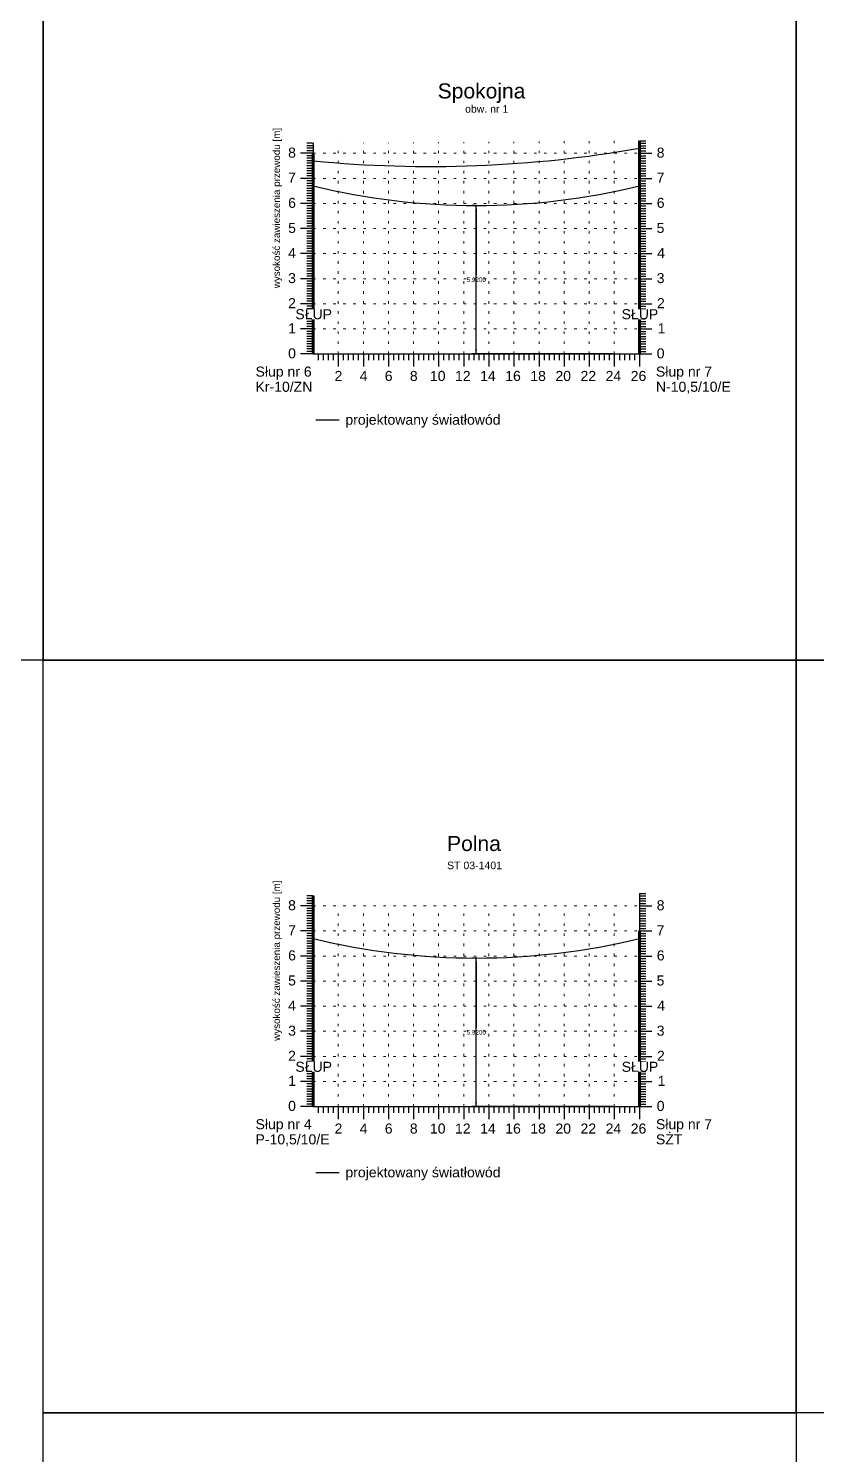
# Model space of a CAD drawing. Header units: metres. Extents: x -155 to 1812, y 681 to 886.
# Drawn here: x 444 to 475.3, y 768.9 to 825.7 of the extents above; entities that cross this region are included whole.
import ezdxf

# ---------------------------------------------------------------- set-up
doc = ezdxf.new("R2010")
doc.units = ezdxf.units.M
doc.header["$MEASUREMENT"] = 0
doc.linetypes.add('ACAD_ISO07W100', pattern=[3, 0, -3])
doc.layers.add('ramka', color=7, linetype='Continuous', plot=False)
doc.styles.get("Standard").update_dxf_attribs({"font": 'arial.ttf'})
doc.dimstyles.get("Standard").update_dxf_attribs({"dimtxt": 0.18, "dimasz": 0.18, "dimexe": 0.18, "dimexo": 0.0625, "dimgap": 0.09, "dimtad": 0, "dimtih": 1, "dimtoh": 1, "dimdec": 4, "dimzin": 0, "dimdsep": 46, "dimtxsty": 'Standard', "dimcen": 0.09, "dimadec": 0, "dimazin": 0, "dimtfac": 1, "dimtdec": 4, "dimtofl": 0, "dimtmove": 0, "dimatfit": 3, "dimfxl": 1, "dimtolj": 1, "dimtzin": 0, "dimarcsym": 0})

# ---------------------------------------------------------------- blocks, each defined once
blk = doc.blocks.new('*D339')
at = {"color": 0, "lineweight": -2}
for p, q in [((461.733, 818.653), (461.615, 818.653)), ((461.795, 818.473), (461.795, 815.875)), ((461.795, 812.913), (461.795, 815.511)), ((467.233, 812.733), (461.615, 812.733))]:
    blk.add_line(p, q, dxfattribs=at)
at = {"color": 0}
for points in [[(461.825, 818.473), (461.765, 818.473), (461.795, 818.653)], [(461.765, 812.913), (461.825, 812.913), (461.795, 812.733)]]:
    blk.add_solid(points, dxfattribs=at)
at = {"layer": 'Defpoints', "color": 0}
for p in [(461.795, 818.653), (461.795, 812.733), (467.295, 812.733)]:
    blk.add_point(p, dxfattribs=at)
at = {"color": 0, "lineweight": 25, "insert": (461.795, 815.693), "char_height": 0.18, "attachment_point": 5}
blk.add_mtext('\\A1;5.9200', dxfattribs=at)
blk = doc.blocks.new('*D357')
at = {"color": 0, "lineweight": -2}
for p, q in [((461.733, 788.653), (461.615, 788.653)), ((461.795, 788.473), (461.795, 785.875)), ((461.795, 782.913), (461.795, 785.511)), ((467.233, 782.733), (461.615, 782.733))]:
    blk.add_line(p, q, dxfattribs=at)
at = {"color": 0}
for points in [[(461.825, 788.473), (461.765, 788.473), (461.795, 788.653)], [(461.765, 782.913), (461.825, 782.913), (461.795, 782.733)]]:
    blk.add_solid(points, dxfattribs=at)
at = {"layer": 'Defpoints', "color": 0}
for p in [(461.795, 788.653), (461.795, 782.733), (467.295, 782.733)]:
    blk.add_point(p, dxfattribs=at)
at = {"color": 0, "lineweight": 25, "insert": (461.795, 785.693), "char_height": 0.18, "attachment_point": 5}
blk.add_mtext('\\A1;5.9200', dxfattribs=at)

msp = doc.modelspace()

# ---------------------------------------------------------------- linework, layer by layer
for p, q in [((455.29511, 821.13339), (455.04511, 821.13339)), ((455.29511, 821.13339), (455.04511, 821.13339)), ((455.29511, 821.03339), (455.04511, 821.03339)), ((455.29511, 821.03339), (455.04511, 821.03339)), ((455.29511, 820.93339), (455.04511, 820.93339)), ((455.29511, 820.93339), (455.04511, 820.93339)), ((455.29511, 820.83339), (455.04511, 820.83339)), ((455.29511, 820.83339), (455.04511, 820.83339)), ((455.29511, 821.13339), (455.29511, 812.73339)), ((468.29511, 821.23339), (468.29511, 812.73339)), ((468.29511, 821.23339), (468.54511, 821.23339)), ((468.29511, 821.23339), (468.54511, 821.23339)), ((468.29511, 821.13339), (468.54511, 821.13339)), ((468.29511, 821.13339), (468.54511, 821.13339)), ((468.29511, 821.03339), (468.54511, 821.03339)), ((468.29511, 821.03339), (468.54511, 821.03339)), ((468.29511, 820.93339), (468.54511, 820.93339)), ((468.29511, 820.93339), (468.54511, 820.93339)), ((468.29511, 820.83339), (468.54511, 820.83339)), ((468.29511, 820.83339), (468.54511, 820.83339)), ((455.29511, 820.73339), (454.79511, 820.73339)), ((455.29511, 820.73339), (454.79511, 820.73339)), ((455.29511, 820.73339), (454.79511, 820.73339)), ((455.29511, 820.73339), (454.79511, 820.73339)), ((455.29511, 820.63339), (455.04511, 820.63339)), ((455.29511, 820.53339), (455.04511, 820.53339)), ((455.29511, 820.43339), (455.04511, 820.43339)), ((455.29511, 820.33339), (455.04511, 820.33339)), ((455.29511, 820.23339), (455.04511, 820.23339)), ((468.29511, 820.73339), (468.79511, 820.73339)), ((468.29511, 820.73339), (468.79511, 820.73339)), ((468.29511, 820.73339), (468.79511, 820.73339)), ((468.29511, 820.73339), (468.79511, 820.73339)), ((468.29511, 820.63339), (468.54511, 820.63339)), ((468.29511, 820.53339), (468.54511, 820.53339)), ((468.29511, 820.43339), (468.54511, 820.43339)), ((468.29511, 820.33339), (468.54511, 820.33339)), ((468.29511, 820.23339), (468.54511, 820.23339)), ((455.29511, 819.73339), (454.79511, 819.73339)), ((455.29511, 819.73339), (454.79511, 819.73339)), ((455.29511, 820.13339), (455.04511, 820.13339)), ((455.29511, 820.03339), (455.04511, 820.03339)), ((455.29511, 819.93339), (455.04511, 819.93339)), ((455.29511, 819.83339), (455.04511, 819.83339)), ((468.29511, 820.13339), (468.54511, 820.13339)), ((468.29511, 820.03339), (468.54511, 820.03339)), ((468.29511, 819.93339), (468.54511, 819.93339)), ((468.29511, 819.83339), (468.54511, 819.83339)), ((468.29511, 819.73339), (468.79511, 819.73339)), ((468.29511, 819.73339), (468.79511, 819.73339)), ((455.29511, 819.63339), (455.04511, 819.63339)), ((455.29511, 819.53339), (455.04511, 819.53339)), ((455.29511, 819.43339), (455.04511, 819.43339)), ((455.29511, 819.33339), (455.04511, 819.33339)), ((455.29511, 819.23339), (455.04511, 819.23339)), ((455.29511, 819.13339), (455.04511, 819.13339)), ((468.29511, 819.63339), (468.54511, 819.63339)), ((468.29511, 819.53339), (468.54511, 819.53339)), ((468.29511, 819.43339), (468.54511, 819.43339)), ((468.29511, 819.33339), (468.54511, 819.33339)), ((468.29511, 819.23339), (468.54511, 819.23339)), ((468.29511, 819.13339), (468.54511, 819.13339)), ((455.29511, 818.73339), (454.79511, 818.73339)), ((455.29511, 818.73339), (454.79511, 818.73339)), ((455.29511, 819.03339), (455.04511, 819.03339)), ((455.29511, 818.93339), (455.04511, 818.93339)), ((455.29511, 818.83339), (455.04511, 818.83339)), ((455.29511, 818.63339), (455.04511, 818.63339)), ((455.29511, 818.53339), (455.04511, 818.53339)), ((468.29511, 819.03339), (468.54511, 819.03339)), ((468.29511, 818.93339), (468.54511, 818.93339)), ((468.29511, 818.83339), (468.54511, 818.83339)), ((468.29511, 818.73339), (468.79511, 818.73339)), ((468.29511, 818.73339), (468.79511, 818.73339)), ((468.29511, 818.63339), (468.54511, 818.63339)), ((468.29511, 818.53339), (468.54511, 818.53339)), ((455.29511, 818.43339), (455.04511, 818.43339)), ((455.29511, 818.33339), (455.04511, 818.33339)), ((455.29511, 818.23339), (455.04511, 818.23339)), ((455.29511, 818.13339), (455.04511, 818.13339)), ((455.29511, 818.03339), (455.04511, 818.03339)), ((468.29511, 818.43339), (468.54511, 818.43339)), ((468.29511, 818.33339), (468.54511, 818.33339)), ((468.29511, 818.23339), (468.54511, 818.23339)), ((468.29511, 818.13339), (468.54511, 818.13339)), ((468.29511, 818.03339), (468.54511, 818.03339)), ((455.29511, 817.73339), (454.79511, 817.73339)), ((455.29511, 817.73339), (454.79511, 817.73339)), ((455.29511, 817.93339), (455.04511, 817.93339)), ((455.29511, 817.83339), (455.04511, 817.83339)), ((455.29511, 817.63339), (455.04511, 817.63339)), ((455.29511, 817.53339), (455.04511, 817.53339)), ((455.29511, 817.43339), (455.04511, 817.43339)), ((468.29511, 817.93339), (468.54511, 817.93339)), ((468.29511, 817.83339), (468.54511, 817.83339)), ((468.29511, 817.73339), (468.79511, 817.73339)), ((468.29511, 817.73339), (468.79511, 817.73339)), ((468.29511, 817.63339), (468.54511, 817.63339)), ((468.29511, 817.53339), (468.54511, 817.53339)), ((468.29511, 817.43339), (468.54511, 817.43339)), ((455.29511, 817.33339), (455.04511, 817.33339)), ((455.29511, 817.23339), (455.04511, 817.23339)), ((455.29511, 817.13339), (455.04511, 817.13339)), ((455.29511, 817.03339), (455.04511, 817.03339)), ((455.29511, 816.93339), (455.04511, 816.93339)), ((455.29511, 816.83339), (455.04511, 816.83339)), ((468.29511, 817.33339), (468.54511, 817.33339)), ((468.29511, 817.23339), (468.54511, 817.23339)), ((468.29511, 817.13339), (468.54511, 817.13339)), ((468.29511, 817.03339), (468.54511, 817.03339)), ((468.29511, 816.93339), (468.54511, 816.93339)), ((468.29511, 816.83339), (468.54511, 816.83339)), ((455.29511, 816.73339), (454.79511, 816.73339)), ((455.29511, 816.73339), (454.79511, 816.73339)), ((455.29511, 816.63339), (455.04511, 816.63339)), ((455.29511, 816.53339), (455.04511, 816.53339)), ((455.29511, 816.43339), (455.04511, 816.43339)), ((455.29511, 816.33339), (455.04511, 816.33339)), ((468.29511, 816.73339), (468.79511, 816.73339)), ((468.29511, 816.73339), (468.79511, 816.73339)), ((468.29511, 816.63339), (468.54511, 816.63339)), ((468.29511, 816.53339), (468.54511, 816.53339)), ((468.29511, 816.43339), (468.54511, 816.43339)), ((468.29511, 816.33339), (468.54511, 816.33339)), ((455.29511, 815.73339), (454.79511, 815.73339)), ((455.29511, 815.73339), (454.79511, 815.73339)), ((455.29511, 816.23339), (455.04511, 816.23339)), ((455.29511, 816.13339), (455.04511, 816.13339)), ((455.29511, 816.03339), (455.04511, 816.03339)), ((455.29511, 815.93339), (455.04511, 815.93339)), ((455.29511, 815.83339), (455.04511, 815.83339)), ((468.29511, 816.23339), (468.54511, 816.23339)), ((468.29511, 816.13339), (468.54511, 816.13339)), ((468.29511, 816.03339), (468.54511, 816.03339)), ((468.29511, 815.93339), (468.54511, 815.93339)), ((468.29511, 815.83339), (468.54511, 815.83339)), ((468.29511, 815.73339), (468.79511, 815.73339)), ((468.29511, 815.73339), (468.79511, 815.73339)), ((455.29511, 815.63339), (455.04511, 815.63339)), ((455.29511, 815.53339), (455.04511, 815.53339)), ((455.29511, 815.43339), (455.04511, 815.43339)), ((455.29511, 815.33339), (455.04511, 815.33339)), ((455.29511, 815.23339), (455.04511, 815.23339)), ((455.29511, 815.13339), (455.04511, 815.13339)), ((468.29511, 815.63339), (468.54511, 815.63339)), ((468.29511, 815.53339), (468.54511, 815.53339)), ((468.29511, 815.43339), (468.54511, 815.43339)), ((468.29511, 815.33339), (468.54511, 815.33339)), ((468.29511, 815.23339), (468.54511, 815.23339)), ((468.29511, 815.13339), (468.54511, 815.13339)), ((455.29511, 814.73339), (454.79511, 814.73339)), ((455.29511, 814.73339), (454.79511, 814.73339)), ((455.29511, 815.03339), (455.04511, 815.03339)), ((455.29511, 814.93339), (455.04511, 814.93339)), ((455.29511, 814.83339), (455.04511, 814.83339)), ((455.29511, 814.63339), (455.04511, 814.63339)), ((468.29511, 815.03339), (468.54511, 815.03339)), ((468.29511, 814.93339), (468.54511, 814.93339)), ((468.29511, 814.83339), (468.54511, 814.83339)), ((468.29511, 814.73339), (468.79511, 814.73339)), ((468.29511, 814.73339), (468.79511, 814.73339)), ((468.29511, 814.63339), (468.54511, 814.63339)), ((455.29511, 814.53339), (455.04511, 814.53339)), ((455.29511, 814.43339), (455.04511, 814.43339)), ((455.29511, 814.33339), (455.04511, 814.33339)), ((455.29511, 814.23339), (455.04511, 814.23339)), ((455.29511, 814.13339), (455.04511, 814.13339)), ((455.29511, 814.03339), (455.04511, 814.03339)), ((468.29511, 814.53339), (468.54511, 814.53339)), ((468.29511, 814.43339), (468.54511, 814.43339)), ((468.29511, 814.33339), (468.54511, 814.33339)), ((468.29511, 814.23339), (468.54511, 814.23339)), ((468.29511, 814.13339), (468.54511, 814.13339)), ((468.29511, 814.03339), (468.54511, 814.03339)), ((455.29511, 813.73339), (454.79511, 813.73339)), ((455.29511, 813.73339), (454.79511, 813.73339)), ((455.29511, 813.93339), (455.04511, 813.93339)), ((455.29511, 813.83339), (455.04511, 813.83339)), ((455.29511, 813.63339), (455.04511, 813.63339)), ((455.29511, 813.53339), (455.04511, 813.53339)), ((455.29511, 813.43339), (455.04511, 813.43339)), ((468.29511, 813.93339), (468.54511, 813.93339)), ((468.29511, 813.83339), (468.54511, 813.83339)), ((468.29511, 813.73339), (468.79511, 813.73339)), ((468.29511, 813.73339), (468.79511, 813.73339)), ((468.29511, 813.63339), (468.54511, 813.63339)), ((468.29511, 813.53339), (468.54511, 813.53339)), ((468.29511, 813.43339), (468.54511, 813.43339)), ((455.29511, 813.33339), (455.04511, 813.33339)), ((455.29511, 813.23339), (455.04511, 813.23339)), ((455.29511, 813.13339), (455.04511, 813.13339)), ((455.29511, 813.03339), (455.04511, 813.03339)), ((455.29511, 812.93339), (455.04511, 812.93339)), ((468.29511, 813.33339), (468.54511, 813.33339)), ((468.29511, 813.23339), (468.54511, 813.23339)), ((468.29511, 813.13339), (468.54511, 813.13339)), ((468.29511, 813.03339), (468.54511, 813.03339)), ((468.29511, 812.93339), (468.54511, 812.93339)), ((455.29511, 812.73339), (454.79511, 812.73339)), ((455.29511, 812.83339), (455.04511, 812.83339)), ((455.29511, 812.73339), (455.04511, 812.73339)), ((455.29511, 812.73339), (468.29511, 812.73339)), ((455.49511, 812.73339), (455.49511, 812.48339)), ((455.69511, 812.73339), (455.69511, 812.48339)), ((455.89511, 812.73339), (455.89511, 812.48339)), ((456.09511, 812.73339), (456.09511, 812.48339)), ((456.29511, 812.73339), (456.29511, 812.23339)), ((456.49511, 812.73339), (456.49511, 812.48339)), ((456.69511, 812.73339), (456.69511, 812.48339)), ((456.89511, 812.73339), (456.89511, 812.48339)), ((457.09511, 812.73339), (457.09511, 812.48339)), ((457.29511, 812.73339), (457.29511, 812.23339)), ((457.49511, 812.73339), (457.49511, 812.48339)), ((457.69511, 812.73339), (457.69511, 812.48339)), ((457.89511, 812.73339), (457.89511, 812.48339)), ((458.09511, 812.73339), (458.09511, 812.48339)), ((458.29511, 812.73339), (458.29511, 812.23339)), ((458.49511, 812.73339), (458.49511, 812.48339)), ((458.69511, 812.73339), (458.69511, 812.48339)), ((458.89511, 812.73339), (458.89511, 812.48339)), ((459.09511, 812.73339), (459.09511, 812.48339)), ((459.29511, 812.73339), (459.29511, 812.23339)), ((459.49511, 812.73339), (459.49511, 812.48339)), ((459.69511, 812.73339), (459.69511, 812.48339)), ((459.89511, 812.73339), (459.89511, 812.48339)), ((460.09511, 812.73339), (460.09511, 812.48339)), ((460.29511, 812.73339), (460.29511, 812.23339)), ((460.49511, 812.73339), (460.49511, 812.48339)), ((460.69511, 812.73339), (460.69511, 812.48339)), ((460.89511, 812.73339), (460.89511, 812.48339)), ((461.09511, 812.73339), (461.09511, 812.48339)), ((461.29511, 812.73339), (461.29511, 812.23339)), ((461.49511, 812.73339), (461.49511, 812.48339)), ((461.69511, 812.73339), (461.69511, 812.48339)), ((461.89511, 812.73339), (461.89511, 812.48339)), ((462.09511, 812.73339), (462.09511, 812.48339)), ((462.29511, 812.73339), (462.29511, 812.23339)), ((462.49511, 812.73339), (462.49511, 812.48339)), ((462.69511, 812.73339), (462.69511, 812.48339)), ((462.89511, 812.73339), (462.89511, 812.48339)), ((463.09511, 812.73339), (463.09511, 812.48339)), ((463.29511, 812.73339), (463.29511, 812.23339)), ((463.49511, 812.73339), (463.49511, 812.48339)), ((463.69511, 812.73339), (463.69511, 812.48339)), ((463.89511, 812.73339), (463.89511, 812.48339)), ((464.09511, 812.73339), (464.09511, 812.48339)), ((464.29511, 812.73339), (464.29511, 812.23339)), ((464.49511, 812.73339), (464.49511, 812.48339)), ((464.69511, 812.73339), (464.69511, 812.48339)), ((464.89511, 812.73339), (464.89511, 812.48339)), ((465.09511, 812.73339), (465.09511, 812.48339)), ((465.29511, 812.73339), (465.29511, 812.23339)), ((465.49511, 812.73339), (465.49511, 812.48339)), ((465.69511, 812.73339), (465.69511, 812.48339)), ((465.89511, 812.73339), (465.89511, 812.48339)), ((466.09511, 812.73339), (466.09511, 812.48339)), ((466.29511, 812.73339), (466.29511, 812.23339)), ((466.49511, 812.73339), (466.49511, 812.48339)), ((466.69511, 812.73339), (466.69511, 812.48339)), ((466.89511, 812.73339), (466.89511, 812.48339)), ((467.09511, 812.73339), (467.09511, 812.48339)), ((467.29511, 812.73339), (467.29511, 812.23339)), ((467.49511, 812.73339), (467.49511, 812.48339)), ((467.69511, 812.73339), (467.69511, 812.48339)), ((467.89511, 812.73339), (467.89511, 812.48339)), ((468.09511, 812.73339), (468.09511, 812.48339)), ((468.29511, 812.83339), (468.54511, 812.83339)), ((468.29511, 812.73339), (468.29511, 812.23339)), ((468.29511, 812.73339), (468.79511, 812.73339)), ((468.29511, 812.73339), (468.54511, 812.73339)), ((455.29511, 790.73339), (454.79511, 790.73339)), ((455.29511, 790.73339), (454.79511, 790.73339)), ((455.29511, 790.73339), (454.79511, 790.73339)), ((455.29511, 790.73339), (454.79511, 790.73339)), ((455.29511, 791.13339), (455.04511, 791.13339)), ((455.29511, 791.13339), (455.04511, 791.13339)), ((455.29511, 791.03339), (455.04511, 791.03339)), ((455.29511, 791.03339), (455.04511, 791.03339)), ((455.29511, 790.93339), (455.04511, 790.93339)), ((455.29511, 790.93339), (455.04511, 790.93339)), ((455.29511, 790.83339), (455.04511, 790.83339)), ((455.29511, 790.83339), (455.04511, 790.83339)), ((455.29511, 791.13339), (455.29511, 782.73339)), ((468.29511, 791.23339), (468.29511, 782.73339)), ((468.29511, 791.23339), (468.54511, 791.23339)), ((468.29511, 791.23339), (468.54511, 791.23339)), ((468.29511, 791.13339), (468.54511, 791.13339)), ((468.29511, 791.13339), (468.54511, 791.13339)), ((468.29511, 791.03339), (468.54511, 791.03339)), ((468.29511, 791.03339), (468.54511, 791.03339)), ((468.29511, 790.93339), (468.54511, 790.93339)), ((468.29511, 790.93339), (468.54511, 790.93339)), ((468.29511, 790.83339), (468.54511, 790.83339)), ((468.29511, 790.83339), (468.54511, 790.83339)), ((468.29511, 790.73339), (468.79511, 790.73339)), ((468.29511, 790.73339), (468.79511, 790.73339)), ((468.29511, 790.73339), (468.79511, 790.73339)), ((468.29511, 790.73339), (468.79511, 790.73339)), ((455.29511, 790.63339), (455.04511, 790.63339)), ((455.29511, 790.53339), (455.04511, 790.53339)), ((455.29511, 790.43339), (455.04511, 790.43339)), ((455.29511, 790.33339), (455.04511, 790.33339)), ((455.29511, 790.23339), (455.04511, 790.23339)), ((455.29511, 790.13339), (455.04511, 790.13339)), ((468.29511, 790.63339), (468.54511, 790.63339)), ((468.29511, 790.53339), (468.54511, 790.53339)), ((468.29511, 790.43339), (468.54511, 790.43339)), ((468.29511, 790.33339), (468.54511, 790.33339)), ((468.29511, 790.23339), (468.54511, 790.23339)), ((468.29511, 790.13339), (468.54511, 790.13339)), ((455.29511, 789.73339), (454.79511, 789.73339)), ((455.29511, 789.73339), (454.79511, 789.73339)), ((455.29511, 790.03339), (455.04511, 790.03339)), ((455.29511, 789.93339), (455.04511, 789.93339)), ((455.29511, 789.83339), (455.04511, 789.83339)), ((455.29511, 789.63339), (455.04511, 789.63339)), ((455.29511, 789.53339), (455.04511, 789.53339)), ((468.29511, 790.03339), (468.54511, 790.03339)), ((468.29511, 789.93339), (468.54511, 789.93339)), ((468.29511, 789.83339), (468.54511, 789.83339)), ((468.29511, 789.73339), (468.79511, 789.73339)), ((468.29511, 789.73339), (468.79511, 789.73339)), ((468.29511, 789.63339), (468.54511, 789.63339)), ((468.29511, 789.53339), (468.54511, 789.53339)), ((455.29511, 789.43339), (455.04511, 789.43339)), ((455.29511, 789.33339), (455.04511, 789.33339)), ((455.29511, 789.23339), (455.04511, 789.23339)), ((455.29511, 789.13339), (455.04511, 789.13339)), ((455.29511, 789.03339), (455.04511, 789.03339)), ((468.29511, 789.43339), (468.54511, 789.43339)), ((468.29511, 789.33339), (468.54511, 789.33339)), ((468.29511, 789.23339), (468.54511, 789.23339)), ((468.29511, 789.13339), (468.54511, 789.13339)), ((468.29511, 789.03339), (468.54511, 789.03339)), ((455.29511, 788.73339), (454.79511, 788.73339)), ((455.29511, 788.73339), (454.79511, 788.73339)), ((455.29511, 788.93339), (455.04511, 788.93339)), ((455.29511, 788.83339), (455.04511, 788.83339)), ((455.29511, 788.63339), (455.04511, 788.63339)), ((455.29511, 788.53339), (455.04511, 788.53339)), ((455.29511, 788.43339), (455.04511, 788.43339)), ((468.29511, 788.93339), (468.54511, 788.93339)), ((468.29511, 788.83339), (468.54511, 788.83339)), ((468.29511, 788.73339), (468.79511, 788.73339)), ((468.29511, 788.73339), (468.79511, 788.73339)), ((468.29511, 788.63339), (468.54511, 788.63339)), ((468.29511, 788.53339), (468.54511, 788.53339)), ((468.29511, 788.43339), (468.54511, 788.43339)), ((455.29511, 788.33339), (455.04511, 788.33339)), ((455.29511, 788.23339), (455.04511, 788.23339)), ((455.29511, 788.13339), (455.04511, 788.13339)), ((455.29511, 788.03339), (455.04511, 788.03339)), ((455.29511, 787.93339), (455.04511, 787.93339)), ((455.29511, 787.83339), (455.04511, 787.83339)), ((468.29511, 788.33339), (468.54511, 788.33339)), ((468.29511, 788.23339), (468.54511, 788.23339)), ((468.29511, 788.13339), (468.54511, 788.13339)), ((468.29511, 788.03339), (468.54511, 788.03339)), ((468.29511, 787.93339), (468.54511, 787.93339)), ((468.29511, 787.83339), (468.54511, 787.83339)), ((455.29511, 787.73339), (454.79511, 787.73339)), ((455.29511, 787.73339), (454.79511, 787.73339)), ((455.29511, 787.63339), (455.04511, 787.63339)), ((455.29511, 787.53339), (455.04511, 787.53339)), ((455.29511, 787.43339), (455.04511, 787.43339)), ((455.29511, 787.33339), (455.04511, 787.33339)), ((468.29511, 787.73339), (468.79511, 787.73339)), ((468.29511, 787.73339), (468.79511, 787.73339)), ((468.29511, 787.63339), (468.54511, 787.63339)), ((468.29511, 787.53339), (468.54511, 787.53339)), ((468.29511, 787.43339), (468.54511, 787.43339)), ((468.29511, 787.33339), (468.54511, 787.33339)), ((455.29511, 786.73339), (454.79511, 786.73339)), ((455.29511, 786.73339), (454.79511, 786.73339)), ((455.29511, 787.23339), (455.04511, 787.23339)), ((455.29511, 787.13339), (455.04511, 787.13339)), ((455.29511, 787.03339), (455.04511, 787.03339)), ((455.29511, 786.93339), (455.04511, 786.93339)), ((455.29511, 786.83339), (455.04511, 786.83339)), ((468.29511, 787.23339), (468.54511, 787.23339)), ((468.29511, 787.13339), (468.54511, 787.13339)), ((468.29511, 787.03339), (468.54511, 787.03339)), ((468.29511, 786.93339), (468.54511, 786.93339)), ((468.29511, 786.83339), (468.54511, 786.83339)), ((468.29511, 786.73339), (468.79511, 786.73339)), ((468.29511, 786.73339), (468.79511, 786.73339)), ((455.29511, 786.63339), (455.04511, 786.63339)), ((455.29511, 786.53339), (455.04511, 786.53339)), ((455.29511, 786.43339), (455.04511, 786.43339)), ((455.29511, 786.33339), (455.04511, 786.33339)), ((455.29511, 786.23339), (455.04511, 786.23339)), ((455.29511, 786.13339), (455.04511, 786.13339)), ((468.29511, 786.63339), (468.54511, 786.63339)), ((468.29511, 786.53339), (468.54511, 786.53339)), ((468.29511, 786.43339), (468.54511, 786.43339)), ((468.29511, 786.33339), (468.54511, 786.33339)), ((468.29511, 786.23339), (468.54511, 786.23339)), ((468.29511, 786.13339), (468.54511, 786.13339)), ((455.29511, 785.73339), (454.79511, 785.73339)), ((455.29511, 785.73339), (454.79511, 785.73339)), ((455.29511, 786.03339), (455.04511, 786.03339)), ((455.29511, 785.93339), (455.04511, 785.93339)), ((455.29511, 785.83339), (455.04511, 785.83339)), ((455.29511, 785.63339), (455.04511, 785.63339)), ((468.29511, 786.03339), (468.54511, 786.03339)), ((468.29511, 785.93339), (468.54511, 785.93339)), ((468.29511, 785.83339), (468.54511, 785.83339)), ((468.29511, 785.73339), (468.79511, 785.73339)), ((468.29511, 785.73339), (468.79511, 785.73339)), ((468.29511, 785.63339), (468.54511, 785.63339)), ((455.29511, 785.53339), (455.04511, 785.53339)), ((455.29511, 785.43339), (455.04511, 785.43339)), ((455.29511, 785.33339), (455.04511, 785.33339)), ((455.29511, 785.23339), (455.04511, 785.23339)), ((455.29511, 785.13339), (455.04511, 785.13339)), ((455.29511, 785.03339), (455.04511, 785.03339)), ((468.29511, 785.53339), (468.54511, 785.53339)), ((468.29511, 785.43339), (468.54511, 785.43339)), ((468.29511, 785.33339), (468.54511, 785.33339)), ((468.29511, 785.23339), (468.54511, 785.23339)), ((468.29511, 785.13339), (468.54511, 785.13339)), ((468.29511, 785.03339), (468.54511, 785.03339)), ((455.29511, 784.73339), (454.79511, 784.73339)), ((455.29511, 784.73339), (454.79511, 784.73339)), ((455.29511, 784.93339), (455.04511, 784.93339)), ((455.29511, 784.83339), (455.04511, 784.83339)), ((455.29511, 784.63339), (455.04511, 784.63339)), ((455.29511, 784.53339), (455.04511, 784.53339)), ((455.29511, 784.43339), (455.04511, 784.43339)), ((468.29511, 784.93339), (468.54511, 784.93339)), ((468.29511, 784.83339), (468.54511, 784.83339)), ((468.29511, 784.73339), (468.79511, 784.73339)), ((468.29511, 784.73339), (468.79511, 784.73339)), ((468.29511, 784.63339), (468.54511, 784.63339)), ((468.29511, 784.53339), (468.54511, 784.53339)), ((468.29511, 784.43339), (468.54511, 784.43339)), ((455.29511, 784.33339), (455.04511, 784.33339)), ((455.29511, 784.23339), (455.04511, 784.23339)), ((455.29511, 784.13339), (455.04511, 784.13339)), ((455.29511, 784.03339), (455.04511, 784.03339)), ((455.29511, 783.93339), (455.04511, 783.93339)), ((468.29511, 784.33339), (468.54511, 784.33339)), ((468.29511, 784.23339), (468.54511, 784.23339)), ((468.29511, 784.13339), (468.54511, 784.13339)), ((468.29511, 784.03339), (468.54511, 784.03339)), ((468.29511, 783.93339), (468.54511, 783.93339)), ((455.29511, 783.73339), (454.79511, 783.73339)), ((455.29511, 783.73339), (454.79511, 783.73339)), ((455.29511, 783.83339), (455.04511, 783.83339)), ((455.29511, 783.63339), (455.04511, 783.63339)), ((455.29511, 783.53339), (455.04511, 783.53339)), ((455.29511, 783.43339), (455.04511, 783.43339)), ((455.29511, 783.33339), (455.04511, 783.33339)), ((468.29511, 783.83339), (468.54511, 783.83339)), ((468.29511, 783.73339), (468.79511, 783.73339)), ((468.29511, 783.73339), (468.79511, 783.73339)), ((468.29511, 783.63339), (468.54511, 783.63339)), ((468.29511, 783.53339), (468.54511, 783.53339)), ((468.29511, 783.43339), (468.54511, 783.43339)), ((468.29511, 783.33339), (468.54511, 783.33339)), ((455.29511, 782.73339), (454.79511, 782.73339)), ((455.29511, 783.23339), (455.04511, 783.23339)), ((455.29511, 783.13339), (455.04511, 783.13339)), ((455.29511, 783.03339), (455.04511, 783.03339)), ((455.29511, 782.93339), (455.04511, 782.93339)), ((455.29511, 782.83339), (455.04511, 782.83339)), ((455.29511, 782.73339), (455.04511, 782.73339)), ((455.29511, 782.73339), (468.29511, 782.73339)), ((455.49511, 782.73339), (455.49511, 782.48339)), ((455.69511, 782.73339), (455.69511, 782.48339)), ((455.89511, 782.73339), (455.89511, 782.48339)), ((456.09511, 782.73339), (456.09511, 782.48339)), ((456.29511, 782.73339), (456.29511, 782.23339)), ((456.49511, 782.73339), (456.49511, 782.48339)), ((456.69511, 782.73339), (456.69511, 782.48339)), ((456.89511, 782.73339), (456.89511, 782.48339)), ((457.09511, 782.73339), (457.09511, 782.48339)), ((457.29511, 782.73339), (457.29511, 782.23339)), ((457.49511, 782.73339), (457.49511, 782.48339)), ((457.69511, 782.73339), (457.69511, 782.48339)), ((457.89511, 782.73339), (457.89511, 782.48339)), ((458.09511, 782.73339), (458.09511, 782.48339)), ((458.29511, 782.73339), (458.29511, 782.23339)), ((458.49511, 782.73339), (458.49511, 782.48339)), ((458.69511, 782.73339), (458.69511, 782.48339)), ((458.89511, 782.73339), (458.89511, 782.48339)), ((459.09511, 782.73339), (459.09511, 782.48339)), ((459.29511, 782.73339), (459.29511, 782.23339)), ((459.49511, 782.73339), (459.49511, 782.48339)), ((459.69511, 782.73339), (459.69511, 782.48339)), ((459.89511, 782.73339), (459.89511, 782.48339)), ((460.09511, 782.73339), (460.09511, 782.48339)), ((460.29511, 782.73339), (460.29511, 782.23339)), ((460.49511, 782.73339), (460.49511, 782.48339)), ((460.69511, 782.73339), (460.69511, 782.48339)), ((460.89511, 782.73339), (460.89511, 782.48339)), ((461.09511, 782.73339), (461.09511, 782.48339)), ((461.29511, 782.73339), (461.29511, 782.23339)), ((461.49511, 782.73339), (461.49511, 782.48339)), ((461.69511, 782.73339), (461.69511, 782.48339)), ((461.89511, 782.73339), (461.89511, 782.48339)), ((462.09511, 782.73339), (462.09511, 782.48339)), ((462.29511, 782.73339), (462.29511, 782.23339)), ((462.49511, 782.73339), (462.49511, 782.48339)), ((462.69511, 782.73339), (462.69511, 782.48339)), ((462.89511, 782.73339), (462.89511, 782.48339)), ((463.09511, 782.73339), (463.09511, 782.48339)), ((463.29511, 782.73339), (463.29511, 782.23339)), ((463.49511, 782.73339), (463.49511, 782.48339)), ((463.69511, 782.73339), (463.69511, 782.48339)), ((463.89511, 782.73339), (463.89511, 782.48339)), ((464.09511, 782.73339), (464.09511, 782.48339)), ((464.29511, 782.73339), (464.29511, 782.23339)), ((464.49511, 782.73339), (464.49511, 782.48339)), ((464.69511, 782.73339), (464.69511, 782.48339)), ((464.89511, 782.73339), (464.89511, 782.48339)), ((465.09511, 782.73339), (465.09511, 782.48339)), ((465.29511, 782.73339), (465.29511, 782.23339)), ((465.49511, 782.73339), (465.49511, 782.48339)), ((465.69511, 782.73339), (465.69511, 782.48339)), ((465.89511, 782.73339), (465.89511, 782.48339)), ((466.09511, 782.73339), (466.09511, 782.48339)), ((466.29511, 782.73339), (466.29511, 782.23339)), ((466.49511, 782.73339), (466.49511, 782.48339)), ((466.69511, 782.73339), (466.69511, 782.48339)), ((466.89511, 782.73339), (466.89511, 782.48339)), ((467.09511, 782.73339), (467.09511, 782.48339)), ((467.29511, 782.73339), (467.29511, 782.23339)), ((467.49511, 782.73339), (467.49511, 782.48339)), ((467.69511, 782.73339), (467.69511, 782.48339)), ((467.89511, 782.73339), (467.89511, 782.48339)), ((468.09511, 782.73339), (468.09511, 782.48339)), ((468.29511, 783.23339), (468.54511, 783.23339)), ((468.29511, 783.13339), (468.54511, 783.13339)), ((468.29511, 783.03339), (468.54511, 783.03339)), ((468.29511, 782.93339), (468.54511, 782.93339)), ((468.29511, 782.83339), (468.54511, 782.83339)), ((468.29511, 782.73339), (468.29511, 782.23339)), ((468.29511, 782.73339), (468.79511, 782.73339)), ((468.29511, 782.73339), (468.54511, 782.73339))]:
    msp.add_line(p, q)
at = {"linetype": 'ACAD_ISO07W100', "lineweight": 15, "ltscale": 0.1}
for p, q in [((456.29511, 812.73339), (456.29511, 821.14108)), ((457.29511, 812.73339), (457.29511, 821.14878)), ((458.29511, 812.73339), (458.29511, 821.15647)), ((459.29511, 812.73339), (459.29511, 821.16416)), ((460.29511, 812.73339), (460.29511, 821.17185)), ((461.29511, 812.73339), (461.29511, 821.17954)), ((462.29511, 812.73339), (462.29511, 821.18724)), ((463.29511, 812.73339), (463.29511, 821.19493)), ((464.29511, 812.73339), (464.29511, 821.20262)), ((465.29511, 812.73339), (465.29511, 821.21031)), ((466.29511, 812.73339), (466.29511, 821.21801)), ((467.29511, 812.73339), (467.29511, 821.2257)), ((468.29511, 812.73339), (468.29511, 821.23339)), ((468.29511, 812.73339), (468.29511, 821.23339)), ((455.29511, 820.73339), (468.29511, 820.73339)), ((455.29511, 812.73339), (455.29511, 820.73339)), ((455.29511, 819.73339), (468.29511, 819.73339)), ((455.29511, 818.73339), (468.29511, 818.73339)), ((455.29511, 817.73339), (468.29511, 817.73339)), ((455.29511, 816.73339), (468.29511, 816.73339)), ((455.29511, 815.73339), (468.29511, 815.73339)), ((455.29511, 814.73339), (468.29511, 814.73339)), ((455.29511, 813.73339), (468.29511, 813.73339)), ((455.29511, 782.73339), (455.29511, 791.13339)), ((455.29511, 790.73339), (468.29511, 790.73339)), ((456.29511, 782.73339), (456.29511, 790.73339)), ((457.29511, 782.73339), (457.29511, 790.73339)), ((458.29511, 782.73339), (458.29511, 790.73339)), ((459.29511, 782.73339), (459.29511, 790.73339)), ((460.29511, 782.73339), (460.29511, 790.73339)), ((461.29511, 782.73339), (461.29511, 790.73339)), ((462.29511, 782.73339), (462.29511, 790.73339)), ((463.29511, 782.73339), (463.29511, 790.73339)), ((464.29511, 782.73339), (464.29511, 790.73339)), ((465.29511, 782.73339), (465.29511, 790.73339)), ((466.29511, 782.73339), (466.29511, 790.73339)), ((467.29511, 782.73339), (467.29511, 790.73339)), ((468.29511, 782.73339), (468.29511, 791.23339)), ((455.29511, 789.73339), (468.29511, 789.73339)), ((468.29511, 782.73339), (468.29511, 789.73339)), ((455.29511, 788.73339), (468.29511, 788.73339)), ((455.29511, 787.73339), (468.29511, 787.73339)), ((455.29511, 786.73339), (468.29511, 786.73339)), ((455.29511, 785.73339), (468.29511, 785.73339)), ((455.29511, 784.73339), (468.29511, 784.73339)), ((455.29511, 783.73339), (468.29511, 783.73339))]:
    msp.add_line(p, q, dxfattribs=at)
at = {"lineweight": 100}
for p, q in [((468.29511, 821.23339), (468.29511, 812.73339)), ((455.29511, 820.73339), (455.29511, 812.73339)), ((455.29511, 791.13339), (455.29511, 782.73339)), ((468.29511, 789.73339), (468.29511, 782.73339))]:
    msp.add_line(p, q, dxfattribs=at)
at = {"color": 3, "lineweight": 25}
for p, q in [((455.40066, 810.10317), (456.33125, 810.10317)), ((455.40066, 780.10317), (456.33125, 780.10317))]:
    msp.add_line(p, q, dxfattribs=at)
at = {"lineweight": 25}
for points in [[(414.54271, 830.52182), (444.54271, 830.52182), (444.54271, 800.52182), (414.54271, 800.52182), (414.54271, 830.52182)], [(474.54271, 830.52182), (504.54271, 830.52182), (504.54271, 800.52182), (474.54271, 800.52182), (474.54271, 830.52182)], [(474.54271, 800.52182), (504.54271, 800.52182), (504.54271, 770.52182), (474.54271, 770.52182), (474.54271, 800.52182)], [(444.54271, 770.52182), (474.54271, 770.52182), (474.54271, 740.52182), (444.54271, 740.52182), (444.54271, 770.52182)]]:
    msp.add_lwpolyline(points, dxfattribs=at)
at = {"lineweight": 30}
msp.add_arc((459.95425, 868.54578), 48.33745, 264.468801, 279.936396, dxfattribs=at)
at = {"color": 3, "lineweight": 30}
for centre, radius, start, end in [((461.79511, 846.12672), 27.47333, 256.314453, 283.685547), ((461.79511, 816.12671), 27.47332, 256.314445, 283.685555)]:
    msp.add_arc(centre, radius, start, end, dxfattribs=at)
at = {"layer": 'ramka'}
for p, q in [((461.79511, 812.73339), (461.79511, 818.68339)), ((455.29511, 812.73339), (461.79511, 812.73339)), ((461.79511, 782.73339), (461.79511, 788.68339)), ((455.29511, 782.73339), (461.79511, 782.73339))]:
    msp.add_line(p, q, dxfattribs=at)

# ---------------------------------------------------------------- texts
for s, height, p in [('Spokojna', 0.6, (460.25772, 822.92021)), ('obw. nr 1', 0.3, (461.34882, 822.35312)), ('8', 0.4, (454.29785, 820.5593)), ('8', 0.4, (468.9835, 820.5593)), ('7', 0.4, (454.29785, 819.5593)), ('7', 0.4, (468.9805, 819.5593)), ('6', 0.4, (454.29785, 818.5593)), ('6', 0.4, (468.98623, 818.5593)), ('5', 0.4, (454.29785, 817.5593)), ('5', 0.4, (468.98077, 817.5593)), ('4', 0.4, (454.29785, 816.5593)), ('4', 0.4, (469.00151, 816.5593)), ('3', 0.4, (454.29785, 815.5593)), ('3', 0.4, (468.9835, 815.5593)), ('2', 0.4, (454.29785, 814.5593)), ('2', 0.4, (468.99469, 814.5593)), ('1', 0.4, (454.29785, 813.5593)), ('1', 0.4, (469.02334, 813.5593)), ('0', 0.4, (454.29785, 812.5593)), ('0', 0.4, (468.98514, 812.5593)), ('Słup nr 6', 0.4, (452.99986, 811.83147)), ('2', 0.4, (456.1483, 811.65771)), ('4', 0.4, (457.1483, 811.65771)), ('6', 0.4, (458.1483, 811.65771)), ('8', 0.4, (459.1483, 811.65771)), ('10', 0.4, (459.9483, 811.65771)), ('12', 0.4, (460.9483, 811.65771)), ('14', 0.4, (461.9483, 811.65771)), ('16', 0.4, (462.9483, 811.65771)), ('18', 0.4, (463.9483, 811.65771)), ('20', 0.4, (464.9483, 811.65771)), ('22', 0.4, (465.9483, 811.65771)), ('24', 0.4, (466.9483, 811.65771)), ('26', 0.4, (467.9483, 811.65771)), ('Słup nr 7', 0.4, (468.95306, 811.83147)), ('Kr-10/ZN', 0.4, (452.99822, 811.22659)), ('N-10,5/10/E', 0.4, (468.95306, 811.22659)), ('projektowany światłowód', 0.4, (456.58001, 809.91341)), ('Polna', 0.6, (460.63127, 792.92021)), ('ST 03-1401', 0.3, (460.63066, 792.19613)), ('8', 0.4, (454.29785, 790.5593)), ('8', 0.4, (468.9835, 790.5593)), ('7', 0.4, (454.29785, 789.5593)), ('7', 0.4, (468.9805, 789.5593)), ('6', 0.4, (454.29785, 788.5593)), ('6', 0.4, (468.98623, 788.5593)), ('5', 0.4, (454.29785, 787.5593)), ('5', 0.4, (468.98077, 787.5593)), ('4', 0.4, (454.29785, 786.5593)), ('4', 0.4, (469.00151, 786.5593)), ('3', 0.4, (454.29785, 785.5593)), ('3', 0.4, (468.9835, 785.5593)), ('2', 0.4, (454.29785, 784.5593)), ('2', 0.4, (468.99469, 784.5593)), ('1', 0.4, (454.29785, 783.5593)), ('1', 0.4, (469.02334, 783.5593)), ('0', 0.4, (454.29785, 782.5593)), ('0', 0.4, (468.98514, 782.5593)), ('Słup nr 4', 0.4, (452.99986, 781.83147)), ('Słup nr 7', 0.4, (468.95306, 781.83147)), ('P-10,5/10/E', 0.4, (452.99822, 781.22659)), ('2', 0.4, (456.1483, 781.65771)), ('4', 0.4, (457.1483, 781.65771)), ('6', 0.4, (458.1483, 781.65771)), ('8', 0.4, (459.1483, 781.65771)), ('10', 0.4, (459.9483, 781.65771)), ('12', 0.4, (460.9483, 781.65771)), ('14', 0.4, (461.9483, 781.65771)), ('16', 0.4, (462.9483, 781.65771)), ('18', 0.4, (463.9483, 781.65771)), ('20', 0.4, (464.9483, 781.65771)), ('22', 0.4, (465.9483, 781.65771)), ('24', 0.4, (466.9483, 781.65771)), ('26', 0.4, (467.9483, 781.65771)), ('SŻT', 0.4, (468.95306, 781.22659)), ('projektowany światłowód', 0.4, (456.58001, 779.91341))]:
    msp.add_text(s, height=height).set_placement(p)

# ---------------------------------------------------------------- dimensions: what is measured, and where the dimension line sits
at = {"lineweight": 25}
for base, p1, p2, picture, middle in [((461.79511, 812.73339), (461.79511, 818.65339), (467.29511, 812.73339), '*D339', (461.79511, 815.69339)), ((461.79511, 782.73339), (461.79511, 788.65339), (467.29511, 782.73339), '*D357', (461.79511, 785.69339))]:
    dim = msp.add_linear_dim(base=base, p1=p1, p2=p2, angle=90, dimstyle='Standard', dxfattribs=at)
    dim.commit()
    dim.dimension.update_dxf_attribs({"geometry": picture, "text_midpoint": middle})

# ---------------------------------------------------------------- next in the draw order: texts
at = {"lineweight": 18, "char_height": 0.28, "attachment_point": 1, "rotation": 90, "bg_fill": 3, "box_fill_scale": 1, "bg_fill_color": 256, "bg_fill_transparency": 0}
for insert in [(453.69234, 815.35325), (453.69234, 785.35325)]:
    msp.add_mtext_dynamic_manual_height_columns('wysokość zawieszenia przewodu [m]', width=9.2804774, gutter_width=2, heights=[-0.36385], dxfattribs=dict(at, insert=insert))
at = {"lineweight": 18, "char_height": 0.4, "attachment_point": 1, "bg_fill": 3, "box_fill_scale": 1, "bg_fill_color": 256, "bg_fill_transparency": 0}
for insert in [(454.58701, 814.51959), (467.58701, 814.51959), (454.58701, 784.51959), (467.58701, 784.51959)]:
    msp.add_mtext_dynamic_manual_height_columns('SŁUP', width=1.5368437, gutter_width=2, heights=[-0.41364], dxfattribs=dict(at, insert=insert))

# ---------------------------------------------------------------- next in the draw order: linework, layer by layer
at = {"lineweight": 25}
for points in [[(444.54271, 830.52182), (474.54271, 830.52182), (474.54271, 800.52182), (444.54271, 800.52182), (444.54271, 830.52182)], [(444.54271, 800.52182), (474.54271, 800.52182), (474.54271, 770.52182), (444.54271, 770.52182), (444.54271, 800.52182)]]:
    msp.add_lwpolyline(points, dxfattribs=at)

doc.saveas('drawing.dxf')
